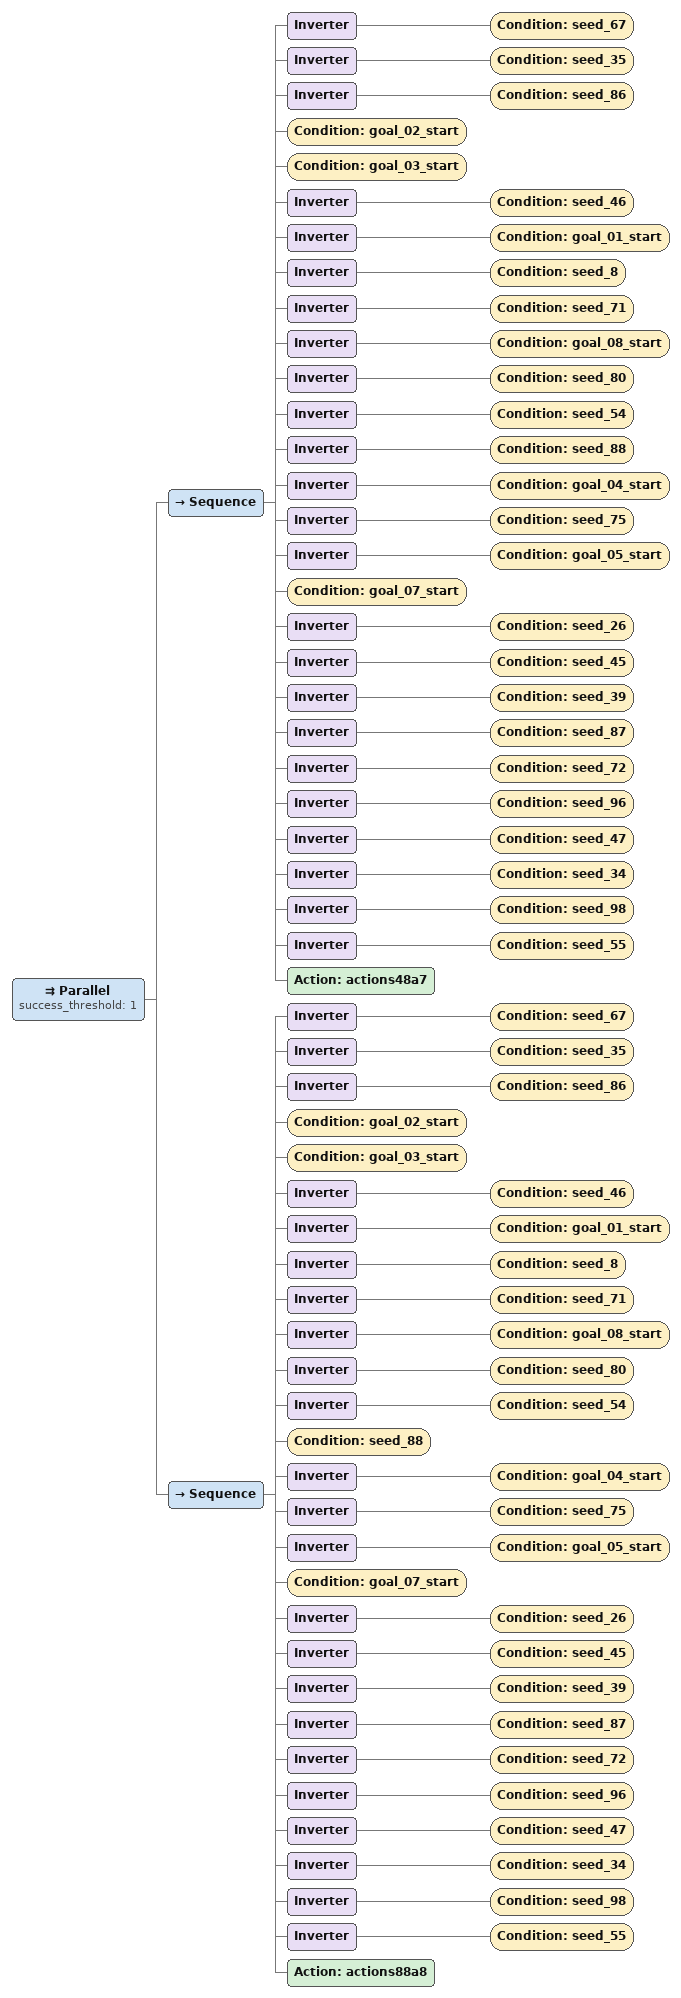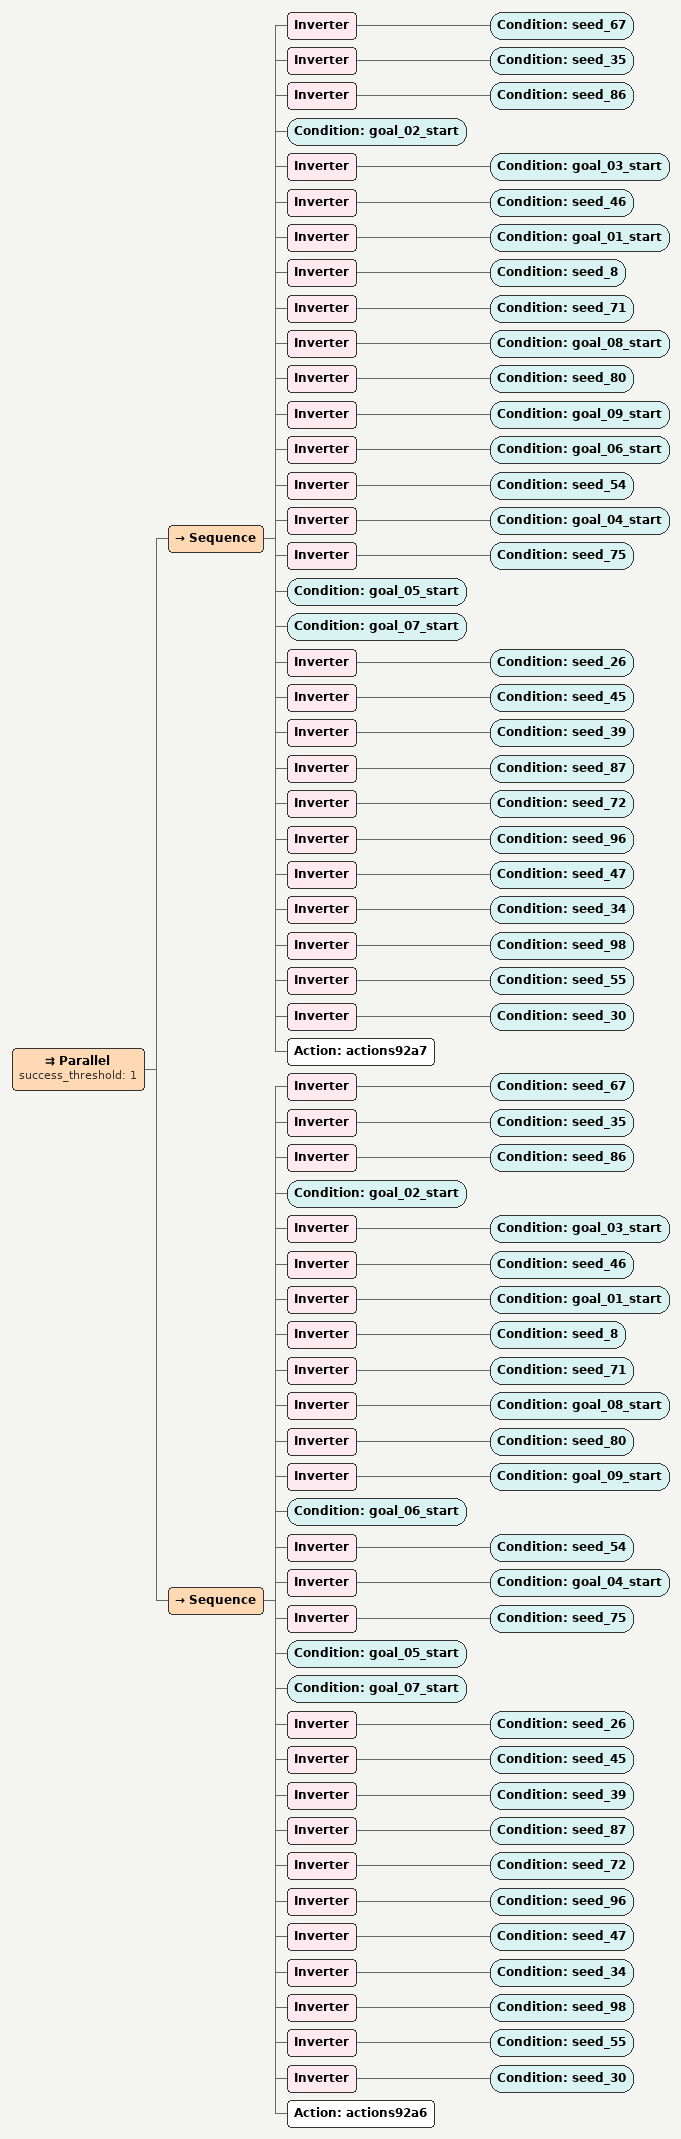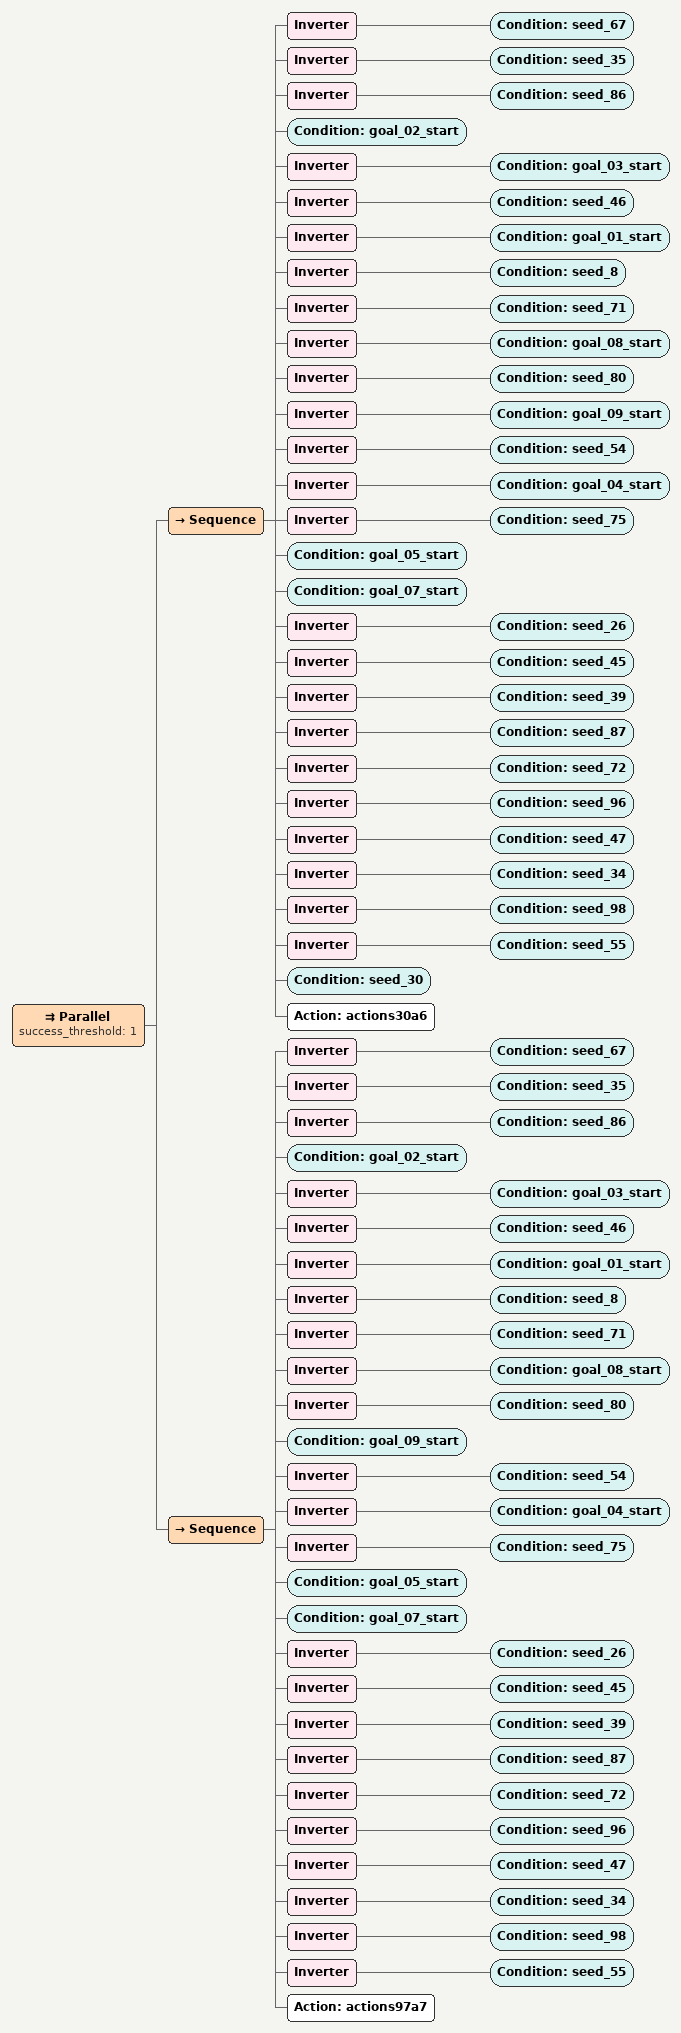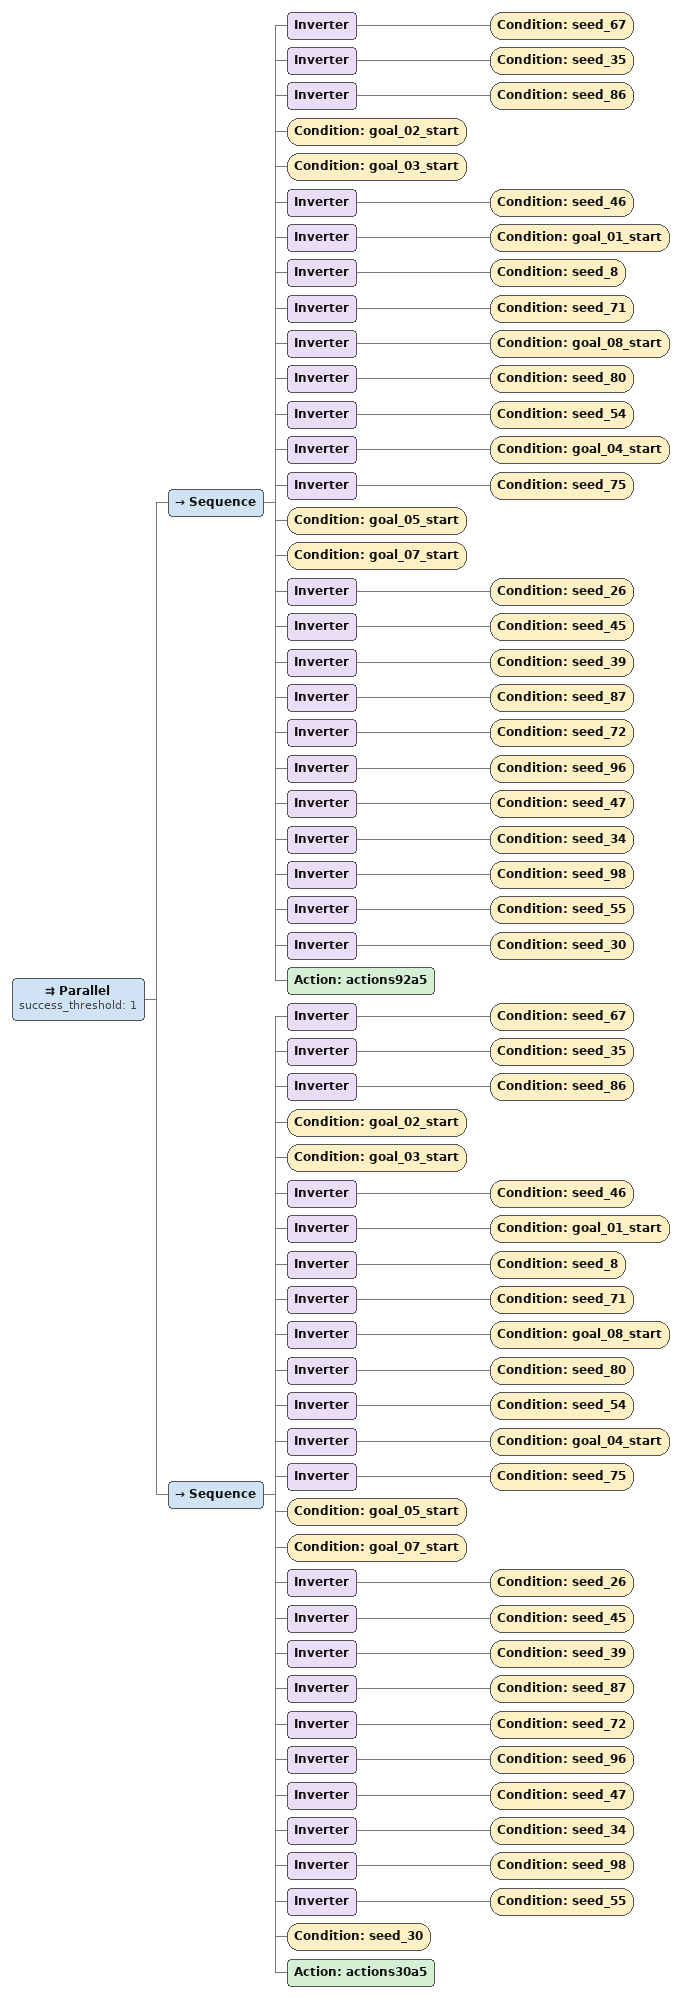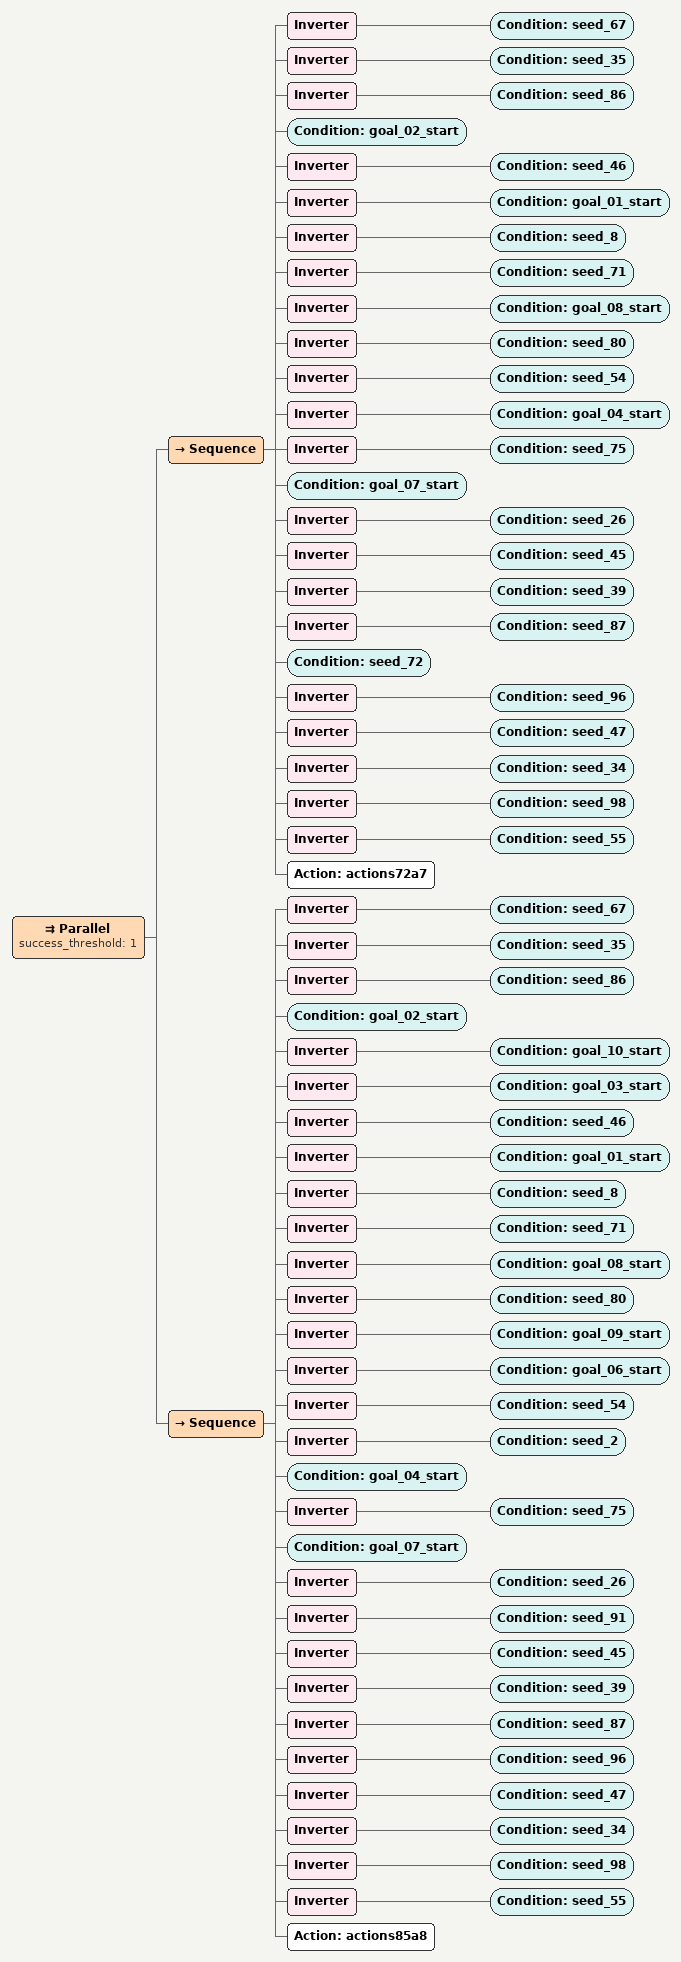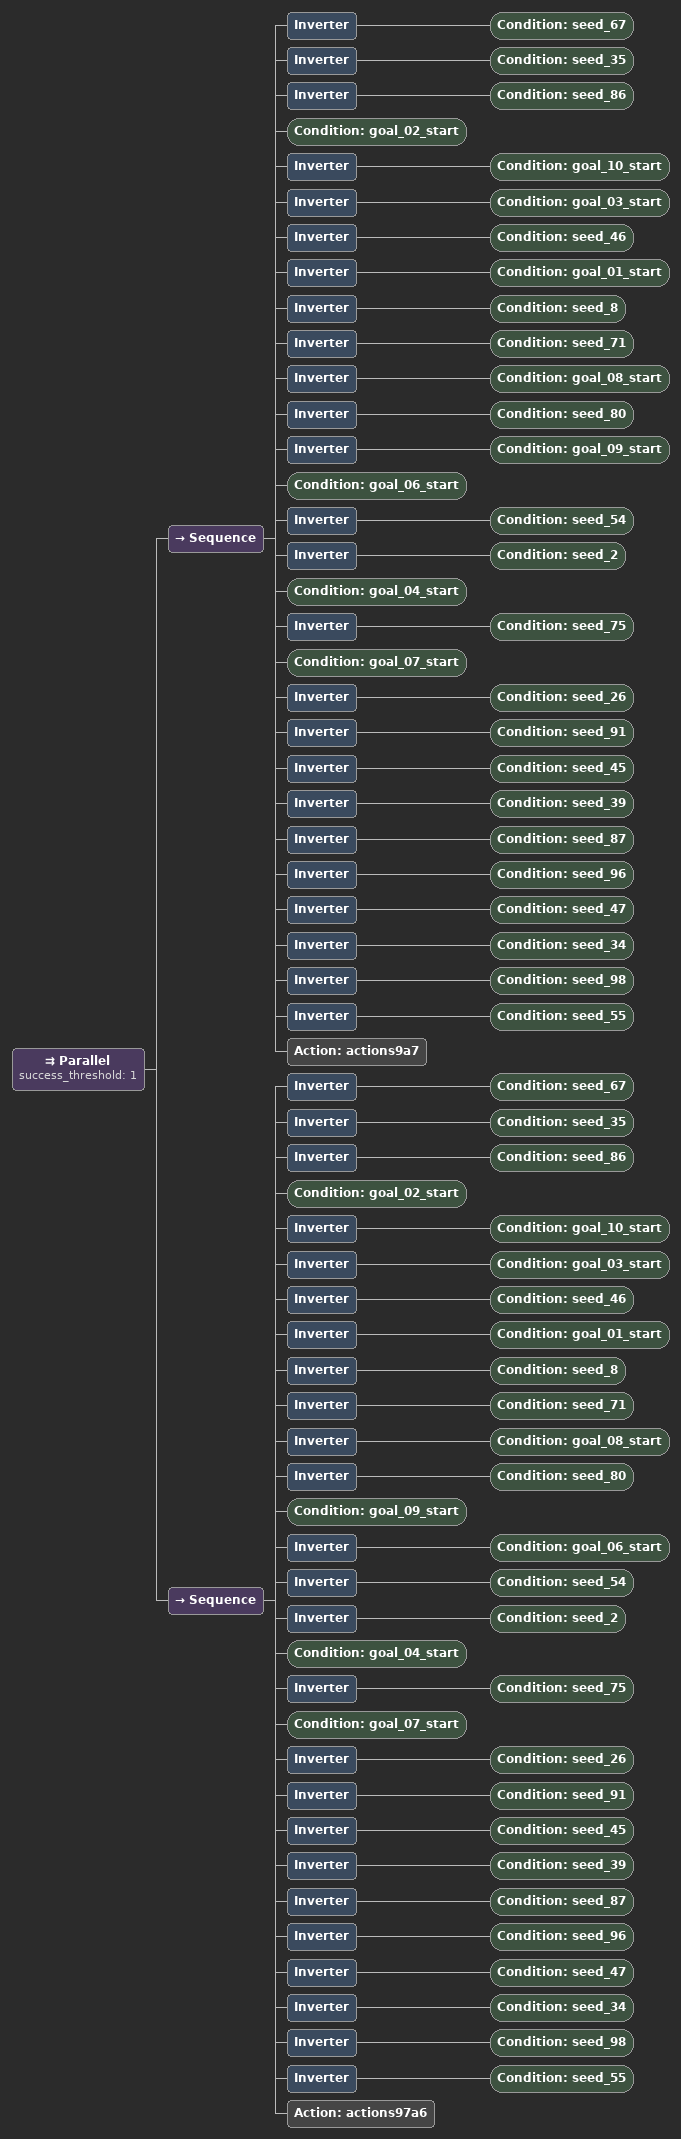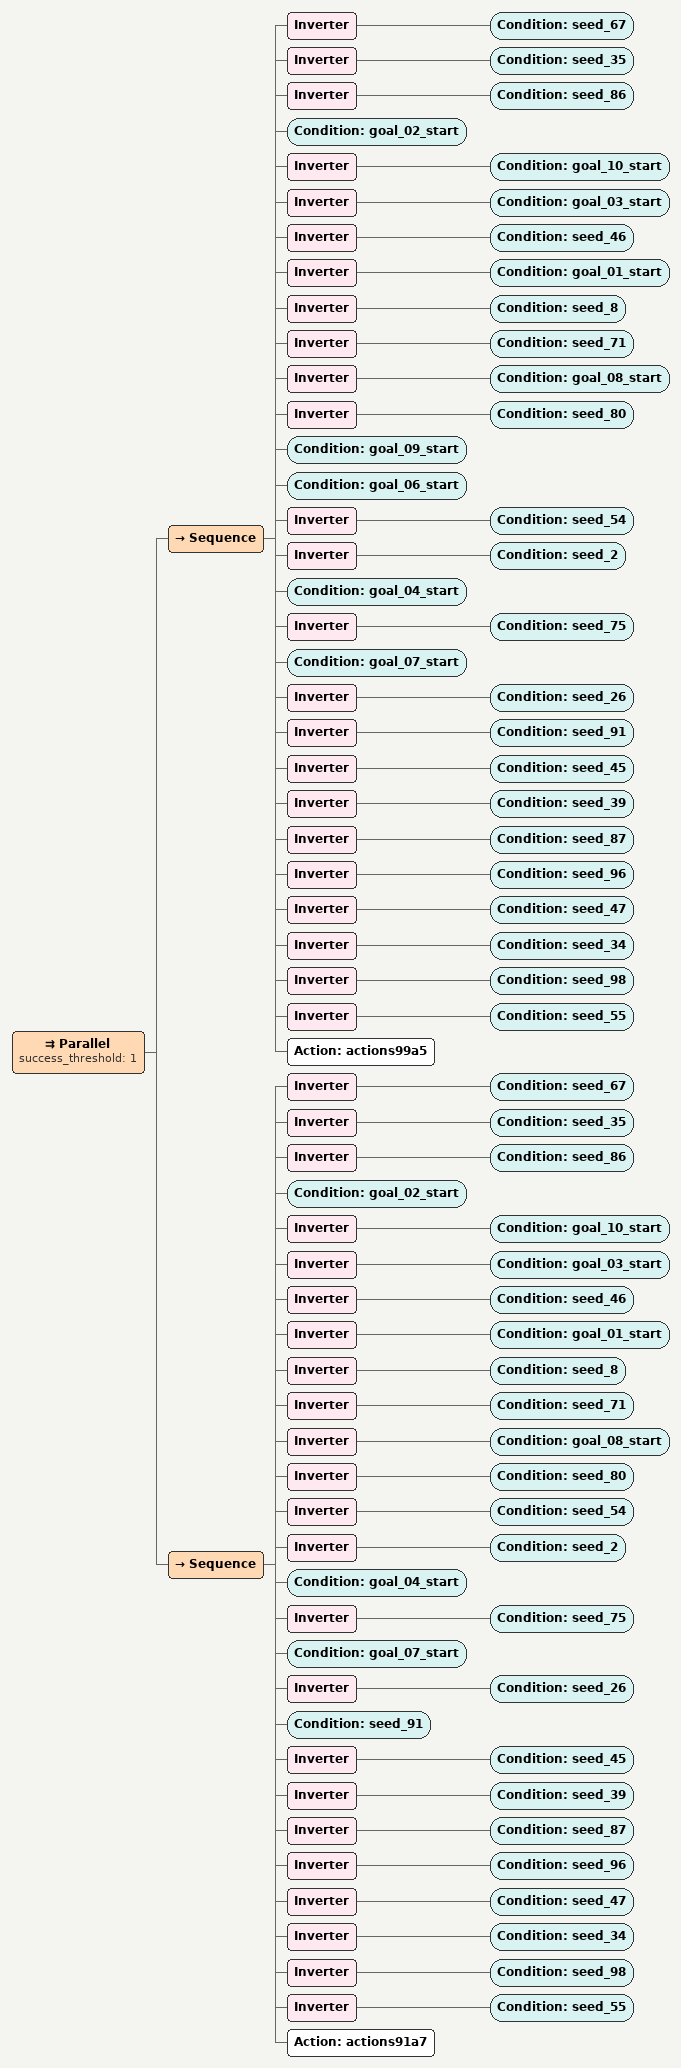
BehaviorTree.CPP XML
<Parallel success_threshold="1">
  <Sequence>
    <Inverter>
      <Condition ID="seed_67"/>
    </Inverter>
    <Inverter>
      <Condition ID="seed_35"/>
    </Inverter>
    <Inverter>
      <Condition ID="seed_86"/>
    </Inverter>
    <Condition ID="goal_02_start"/>
    <Condition ID="goal_03_start"/>
    <Inverter>
      <Condition ID="seed_46"/>
    </Inverter>
    <Inverter>
      <Condition ID="goal_01_start"/>
    </Inverter>
    <Inverter>
      <Condition ID="seed_8"/>
    </Inverter>
    <Inverter>
      <Condition ID="seed_71"/>
    </Inverter>
    <Inverter>
      <Condition ID="goal_08_start"/>
    </Inverter>
    <Inverter>
      <Condition ID="seed_80"/>
    </Inverter>
    <Inverter>
      <Condition ID="seed_54"/>
    </Inverter>
    <Inverter>
      <Condition ID="seed_88"/>
    </Inverter>
    <Inverter>
      <Condition ID="goal_04_start"/>
    </Inverter>
    <Inverter>
      <Condition ID="seed_75"/>
    </Inverter>
    <Inverter>
      <Condition ID="goal_05_start"/>
    </Inverter>
    <Condition ID="goal_07_start"/>
    <Inverter>
      <Condition ID="seed_26"/>
    </Inverter>
    <Inverter>
      <Condition ID="seed_45"/>
    </Inverter>
    <Inverter>
      <Condition ID="seed_39"/>
    </Inverter>
    <Inverter>
      <Condition ID="seed_87"/>
    </Inverter>
    <Inverter>
      <Condition ID="seed_72"/>
    </Inverter>
    <Inverter>
      <Condition ID="seed_96"/>
    </Inverter>
    <Inverter>
      <Condition ID="seed_47"/>
    </Inverter>
    <Inverter>
      <Condition ID="seed_34"/>
    </Inverter>
    <Inverter>
      <Condition ID="seed_98"/>
    </Inverter>
    <Inverter>
      <Condition ID="seed_55"/>
    </Inverter>
    <Action ID="actions48a7"/>
  </Sequence>
  <Sequence>
    <Inverter>
      <Condition ID="seed_67"/>
    </Inverter>
    <Inverter>
      <Condition ID="seed_35"/>
    </Inverter>
    <Inverter>
      <Condition ID="seed_86"/>
    </Inverter>
    <Condition ID="goal_02_start"/>
    <Condition ID="goal_03_start"/>
    <Inverter>
      <Condition ID="seed_46"/>
    </Inverter>
    <Inverter>
      <Condition ID="goal_01_start"/>
    </Inverter>
    <Inverter>
      <Condition ID="seed_8"/>
    </Inverter>
    <Inverter>
      <Condition ID="seed_71"/>
    </Inverter>
    <Inverter>
      <Condition ID="goal_08_start"/>
    </Inverter>
    <Inverter>
      <Condition ID="seed_80"/>
    </Inverter>
    <Inverter>
      <Condition ID="seed_54"/>
    </Inverter>
    <Condition ID="seed_88"/>
    <Inverter>
      <Condition ID="goal_04_start"/>
    </Inverter>
    <Inverter>
      <Condition ID="seed_75"/>
    </Inverter>
    <Inverter>
      <Condition ID="goal_05_start"/>
    </Inverter>
    <Condition ID="goal_07_start"/>
    <Inverter>
      <Condition ID="seed_26"/>
    </Inverter>
    <Inverter>
      <Condition ID="seed_45"/>
    </Inverter>
    <Inverter>
      <Condition ID="seed_39"/>
    </Inverter>
    <Inverter>
      <Condition ID="seed_87"/>
    </Inverter>
    <Inverter>
      <Condition ID="seed_72"/>
    </Inverter>
    <Inverter>
      <Condition ID="seed_96"/>
    </Inverter>
    <Inverter>
      <Condition ID="seed_47"/>
    </Inverter>
    <Inverter>
      <Condition ID="seed_34"/>
    </Inverter>
    <Inverter>
      <Condition ID="seed_98"/>
    </Inverter>
    <Inverter>
      <Condition ID="seed_55"/>
    </Inverter>
    <Action ID="actions88a8"/>
  </Sequence>
</Parallel>

<Parallel success_threshold="1">
  <Sequence>
    <Inverter>
      <Condition ID="seed_67"/>
    </Inverter>
    <Inverter>
      <Condition ID="seed_35"/>
    </Inverter>
    <Inverter>
      <Condition ID="seed_86"/>
    </Inverter>
    <Condition ID="goal_02_start"/>
    <Inverter>
      <Condition ID="goal_03_start"/>
    </Inverter>
    <Inverter>
      <Condition ID="seed_46"/>
    </Inverter>
    <Inverter>
      <Condition ID="goal_01_start"/>
    </Inverter>
    <Inverter>
      <Condition ID="seed_8"/>
    </Inverter>
    <Inverter>
      <Condition ID="seed_71"/>
    </Inverter>
    <Inverter>
      <Condition ID="goal_08_start"/>
    </Inverter>
    <Inverter>
      <Condition ID="seed_80"/>
    </Inverter>
    <Inverter>
      <Condition ID="goal_09_start"/>
    </Inverter>
    <Inverter>
      <Condition ID="goal_06_start"/>
    </Inverter>
    <Inverter>
      <Condition ID="seed_54"/>
    </Inverter>
    <Inverter>
      <Condition ID="goal_04_start"/>
    </Inverter>
    <Inverter>
      <Condition ID="seed_75"/>
    </Inverter>
    <Condition ID="goal_05_start"/>
    <Condition ID="goal_07_start"/>
    <Inverter>
      <Condition ID="seed_26"/>
    </Inverter>
    <Inverter>
      <Condition ID="seed_45"/>
    </Inverter>
    <Inverter>
      <Condition ID="seed_39"/>
    </Inverter>
    <Inverter>
      <Condition ID="seed_87"/>
    </Inverter>
    <Inverter>
      <Condition ID="seed_72"/>
    </Inverter>
    <Inverter>
      <Condition ID="seed_96"/>
    </Inverter>
    <Inverter>
      <Condition ID="seed_47"/>
    </Inverter>
    <Inverter>
      <Condition ID="seed_34"/>
    </Inverter>
    <Inverter>
      <Condition ID="seed_98"/>
    </Inverter>
    <Inverter>
      <Condition ID="seed_55"/>
    </Inverter>
    <Inverter>
      <Condition ID="seed_30"/>
    </Inverter>
    <Action ID="actions92a7"/>
  </Sequence>
  <Sequence>
    <Inverter>
      <Condition ID="seed_67"/>
    </Inverter>
    <Inverter>
      <Condition ID="seed_35"/>
    </Inverter>
    <Inverter>
      <Condition ID="seed_86"/>
    </Inverter>
    <Condition ID="goal_02_start"/>
    <Inverter>
      <Condition ID="goal_03_start"/>
    </Inverter>
    <Inverter>
      <Condition ID="seed_46"/>
    </Inverter>
    <Inverter>
      <Condition ID="goal_01_start"/>
    </Inverter>
    <Inverter>
      <Condition ID="seed_8"/>
    </Inverter>
    <Inverter>
      <Condition ID="seed_71"/>
    </Inverter>
    <Inverter>
      <Condition ID="goal_08_start"/>
    </Inverter>
    <Inverter>
      <Condition ID="seed_80"/>
    </Inverter>
    <Inverter>
      <Condition ID="goal_09_start"/>
    </Inverter>
    <Condition ID="goal_06_start"/>
    <Inverter>
      <Condition ID="seed_54"/>
    </Inverter>
    <Inverter>
      <Condition ID="goal_04_start"/>
    </Inverter>
    <Inverter>
      <Condition ID="seed_75"/>
    </Inverter>
    <Condition ID="goal_05_start"/>
    <Condition ID="goal_07_start"/>
    <Inverter>
      <Condition ID="seed_26"/>
    </Inverter>
    <Inverter>
      <Condition ID="seed_45"/>
    </Inverter>
    <Inverter>
      <Condition ID="seed_39"/>
    </Inverter>
    <Inverter>
      <Condition ID="seed_87"/>
    </Inverter>
    <Inverter>
      <Condition ID="seed_72"/>
    </Inverter>
    <Inverter>
      <Condition ID="seed_96"/>
    </Inverter>
    <Inverter>
      <Condition ID="seed_47"/>
    </Inverter>
    <Inverter>
      <Condition ID="seed_34"/>
    </Inverter>
    <Inverter>
      <Condition ID="seed_98"/>
    </Inverter>
    <Inverter>
      <Condition ID="seed_55"/>
    </Inverter>
    <Inverter>
      <Condition ID="seed_30"/>
    </Inverter>
    <Action ID="actions92a6"/>
  </Sequence>
</Parallel>

<Parallel success_threshold="1">
  <Sequence>
    <Inverter>
      <Condition ID="seed_67"/>
    </Inverter>
    <Inverter>
      <Condition ID="seed_35"/>
    </Inverter>
    <Inverter>
      <Condition ID="seed_86"/>
    </Inverter>
    <Condition ID="goal_02_start"/>
    <Inverter>
      <Condition ID="goal_03_start"/>
    </Inverter>
    <Inverter>
      <Condition ID="seed_46"/>
    </Inverter>
    <Inverter>
      <Condition ID="goal_01_start"/>
    </Inverter>
    <Inverter>
      <Condition ID="seed_8"/>
    </Inverter>
    <Inverter>
      <Condition ID="seed_71"/>
    </Inverter>
    <Inverter>
      <Condition ID="goal_08_start"/>
    </Inverter>
    <Inverter>
      <Condition ID="seed_80"/>
    </Inverter>
    <Inverter>
      <Condition ID="goal_09_start"/>
    </Inverter>
    <Inverter>
      <Condition ID="seed_54"/>
    </Inverter>
    <Inverter>
      <Condition ID="goal_04_start"/>
    </Inverter>
    <Inverter>
      <Condition ID="seed_75"/>
    </Inverter>
    <Condition ID="goal_05_start"/>
    <Condition ID="goal_07_start"/>
    <Inverter>
      <Condition ID="seed_26"/>
    </Inverter>
    <Inverter>
      <Condition ID="seed_45"/>
    </Inverter>
    <Inverter>
      <Condition ID="seed_39"/>
    </Inverter>
    <Inverter>
      <Condition ID="seed_87"/>
    </Inverter>
    <Inverter>
      <Condition ID="seed_72"/>
    </Inverter>
    <Inverter>
      <Condition ID="seed_96"/>
    </Inverter>
    <Inverter>
      <Condition ID="seed_47"/>
    </Inverter>
    <Inverter>
      <Condition ID="seed_34"/>
    </Inverter>
    <Inverter>
      <Condition ID="seed_98"/>
    </Inverter>
    <Inverter>
      <Condition ID="seed_55"/>
    </Inverter>
    <Condition ID="seed_30"/>
    <Action ID="actions30a6"/>
  </Sequence>
  <Sequence>
    <Inverter>
      <Condition ID="seed_67"/>
    </Inverter>
    <Inverter>
      <Condition ID="seed_35"/>
    </Inverter>
    <Inverter>
      <Condition ID="seed_86"/>
    </Inverter>
    <Condition ID="goal_02_start"/>
    <Inverter>
      <Condition ID="goal_03_start"/>
    </Inverter>
    <Inverter>
      <Condition ID="seed_46"/>
    </Inverter>
    <Inverter>
      <Condition ID="goal_01_start"/>
    </Inverter>
    <Inverter>
      <Condition ID="seed_8"/>
    </Inverter>
    <Inverter>
      <Condition ID="seed_71"/>
    </Inverter>
    <Inverter>
      <Condition ID="goal_08_start"/>
    </Inverter>
    <Inverter>
      <Condition ID="seed_80"/>
    </Inverter>
    <Condition ID="goal_09_start"/>
    <Inverter>
      <Condition ID="seed_54"/>
    </Inverter>
    <Inverter>
      <Condition ID="goal_04_start"/>
    </Inverter>
    <Inverter>
      <Condition ID="seed_75"/>
    </Inverter>
    <Condition ID="goal_05_start"/>
    <Condition ID="goal_07_start"/>
    <Inverter>
      <Condition ID="seed_26"/>
    </Inverter>
    <Inverter>
      <Condition ID="seed_45"/>
    </Inverter>
    <Inverter>
      <Condition ID="seed_39"/>
    </Inverter>
    <Inverter>
      <Condition ID="seed_87"/>
    </Inverter>
    <Inverter>
      <Condition ID="seed_72"/>
    </Inverter>
    <Inverter>
      <Condition ID="seed_96"/>
    </Inverter>
    <Inverter>
      <Condition ID="seed_47"/>
    </Inverter>
    <Inverter>
      <Condition ID="seed_34"/>
    </Inverter>
    <Inverter>
      <Condition ID="seed_98"/>
    </Inverter>
    <Inverter>
      <Condition ID="seed_55"/>
    </Inverter>
    <Action ID="actions97a7"/>
  </Sequence>
</Parallel>

<Parallel success_threshold="1">
  <Sequence>
    <Inverter>
      <Condition ID="seed_67"/>
    </Inverter>
    <Inverter>
      <Condition ID="seed_35"/>
    </Inverter>
    <Inverter>
      <Condition ID="seed_86"/>
    </Inverter>
    <Condition ID="goal_02_start"/>
    <Condition ID="goal_03_start"/>
    <Inverter>
      <Condition ID="seed_46"/>
    </Inverter>
    <Inverter>
      <Condition ID="goal_01_start"/>
    </Inverter>
    <Inverter>
      <Condition ID="seed_8"/>
    </Inverter>
    <Inverter>
      <Condition ID="seed_71"/>
    </Inverter>
    <Inverter>
      <Condition ID="goal_08_start"/>
    </Inverter>
    <Inverter>
      <Condition ID="seed_80"/>
    </Inverter>
    <Inverter>
      <Condition ID="seed_54"/>
    </Inverter>
    <Inverter>
      <Condition ID="goal_04_start"/>
    </Inverter>
    <Inverter>
      <Condition ID="seed_75"/>
    </Inverter>
    <Condition ID="goal_05_start"/>
    <Condition ID="goal_07_start"/>
    <Inverter>
      <Condition ID="seed_26"/>
    </Inverter>
    <Inverter>
      <Condition ID="seed_45"/>
    </Inverter>
    <Inverter>
      <Condition ID="seed_39"/>
    </Inverter>
    <Inverter>
      <Condition ID="seed_87"/>
    </Inverter>
    <Inverter>
      <Condition ID="seed_72"/>
    </Inverter>
    <Inverter>
      <Condition ID="seed_96"/>
    </Inverter>
    <Inverter>
      <Condition ID="seed_47"/>
    </Inverter>
    <Inverter>
      <Condition ID="seed_34"/>
    </Inverter>
    <Inverter>
      <Condition ID="seed_98"/>
    </Inverter>
    <Inverter>
      <Condition ID="seed_55"/>
    </Inverter>
    <Inverter>
      <Condition ID="seed_30"/>
    </Inverter>
    <Action ID="actions92a5"/>
  </Sequence>
  <Sequence>
    <Inverter>
      <Condition ID="seed_67"/>
    </Inverter>
    <Inverter>
      <Condition ID="seed_35"/>
    </Inverter>
    <Inverter>
      <Condition ID="seed_86"/>
    </Inverter>
    <Condition ID="goal_02_start"/>
    <Condition ID="goal_03_start"/>
    <Inverter>
      <Condition ID="seed_46"/>
    </Inverter>
    <Inverter>
      <Condition ID="goal_01_start"/>
    </Inverter>
    <Inverter>
      <Condition ID="seed_8"/>
    </Inverter>
    <Inverter>
      <Condition ID="seed_71"/>
    </Inverter>
    <Inverter>
      <Condition ID="goal_08_start"/>
    </Inverter>
    <Inverter>
      <Condition ID="seed_80"/>
    </Inverter>
    <Inverter>
      <Condition ID="seed_54"/>
    </Inverter>
    <Inverter>
      <Condition ID="goal_04_start"/>
    </Inverter>
    <Inverter>
      <Condition ID="seed_75"/>
    </Inverter>
    <Condition ID="goal_05_start"/>
    <Condition ID="goal_07_start"/>
    <Inverter>
      <Condition ID="seed_26"/>
    </Inverter>
    <Inverter>
      <Condition ID="seed_45"/>
    </Inverter>
    <Inverter>
      <Condition ID="seed_39"/>
    </Inverter>
    <Inverter>
      <Condition ID="seed_87"/>
    </Inverter>
    <Inverter>
      <Condition ID="seed_72"/>
    </Inverter>
    <Inverter>
      <Condition ID="seed_96"/>
    </Inverter>
    <Inverter>
      <Condition ID="seed_47"/>
    </Inverter>
    <Inverter>
      <Condition ID="seed_34"/>
    </Inverter>
    <Inverter>
      <Condition ID="seed_98"/>
    </Inverter>
    <Inverter>
      <Condition ID="seed_55"/>
    </Inverter>
    <Condition ID="seed_30"/>
    <Action ID="actions30a5"/>
  </Sequence>
</Parallel>

<Parallel success_threshold="1">
  <Sequence>
    <Inverter>
      <Condition ID="seed_67"/>
    </Inverter>
    <Inverter>
      <Condition ID="seed_35"/>
    </Inverter>
    <Inverter>
      <Condition ID="seed_86"/>
    </Inverter>
    <Condition ID="goal_02_start"/>
    <Inverter>
      <Condition ID="seed_46"/>
    </Inverter>
    <Inverter>
      <Condition ID="goal_01_start"/>
    </Inverter>
    <Inverter>
      <Condition ID="seed_8"/>
    </Inverter>
    <Inverter>
      <Condition ID="seed_71"/>
    </Inverter>
    <Inverter>
      <Condition ID="goal_08_start"/>
    </Inverter>
    <Inverter>
      <Condition ID="seed_80"/>
    </Inverter>
    <Inverter>
      <Condition ID="seed_54"/>
    </Inverter>
    <Inverter>
      <Condition ID="goal_04_start"/>
    </Inverter>
    <Inverter>
      <Condition ID="seed_75"/>
    </Inverter>
    <Condition ID="goal_07_start"/>
    <Inverter>
      <Condition ID="seed_26"/>
    </Inverter>
    <Inverter>
      <Condition ID="seed_45"/>
    </Inverter>
    <Inverter>
      <Condition ID="seed_39"/>
    </Inverter>
    <Inverter>
      <Condition ID="seed_87"/>
    </Inverter>
    <Condition ID="seed_72"/>
    <Inverter>
      <Condition ID="seed_96"/>
    </Inverter>
    <Inverter>
      <Condition ID="seed_47"/>
    </Inverter>
    <Inverter>
      <Condition ID="seed_34"/>
    </Inverter>
    <Inverter>
      <Condition ID="seed_98"/>
    </Inverter>
    <Inverter>
      <Condition ID="seed_55"/>
    </Inverter>
    <Action ID="actions72a7"/>
  </Sequence>
  <Sequence>
    <Inverter>
      <Condition ID="seed_67"/>
    </Inverter>
    <Inverter>
      <Condition ID="seed_35"/>
    </Inverter>
    <Inverter>
      <Condition ID="seed_86"/>
    </Inverter>
    <Condition ID="goal_02_start"/>
    <Inverter>
      <Condition ID="goal_10_start"/>
    </Inverter>
    <Inverter>
      <Condition ID="goal_03_start"/>
    </Inverter>
    <Inverter>
      <Condition ID="seed_46"/>
    </Inverter>
    <Inverter>
      <Condition ID="goal_01_start"/>
    </Inverter>
    <Inverter>
      <Condition ID="seed_8"/>
    </Inverter>
    <Inverter>
      <Condition ID="seed_71"/>
    </Inverter>
    <Inverter>
      <Condition ID="goal_08_start"/>
    </Inverter>
    <Inverter>
      <Condition ID="seed_80"/>
    </Inverter>
    <Inverter>
      <Condition ID="goal_09_start"/>
    </Inverter>
    <Inverter>
      <Condition ID="goal_06_start"/>
    </Inverter>
    <Inverter>
      <Condition ID="seed_54"/>
    </Inverter>
    <Inverter>
      <Condition ID="seed_2"/>
    </Inverter>
    <Condition ID="goal_04_start"/>
    <Inverter>
      <Condition ID="seed_75"/>
    </Inverter>
    <Condition ID="goal_07_start"/>
    <Inverter>
      <Condition ID="seed_26"/>
    </Inverter>
    <Inverter>
      <Condition ID="seed_91"/>
    </Inverter>
    <Inverter>
      <Condition ID="seed_45"/>
    </Inverter>
    <Inverter>
      <Condition ID="seed_39"/>
    </Inverter>
    <Inverter>
      <Condition ID="seed_87"/>
    </Inverter>
    <Inverter>
      <Condition ID="seed_96"/>
    </Inverter>
    <Inverter>
      <Condition ID="seed_47"/>
    </Inverter>
    <Inverter>
      <Condition ID="seed_34"/>
    </Inverter>
    <Inverter>
      <Condition ID="seed_98"/>
    </Inverter>
    <Inverter>
      <Condition ID="seed_55"/>
    </Inverter>
    <Action ID="actions85a8"/>
  </Sequence>
</Parallel>

<Parallel success_threshold="1">
  <Sequence>
    <Inverter>
      <Condition ID="seed_67"/>
    </Inverter>
    <Inverter>
      <Condition ID="seed_35"/>
    </Inverter>
    <Inverter>
      <Condition ID="seed_86"/>
    </Inverter>
    <Condition ID="goal_02_start"/>
    <Inverter>
      <Condition ID="goal_10_start"/>
    </Inverter>
    <Inverter>
      <Condition ID="goal_03_start"/>
    </Inverter>
    <Inverter>
      <Condition ID="seed_46"/>
    </Inverter>
    <Inverter>
      <Condition ID="goal_01_start"/>
    </Inverter>
    <Inverter>
      <Condition ID="seed_8"/>
    </Inverter>
    <Inverter>
      <Condition ID="seed_71"/>
    </Inverter>
    <Inverter>
      <Condition ID="goal_08_start"/>
    </Inverter>
    <Inverter>
      <Condition ID="seed_80"/>
    </Inverter>
    <Inverter>
      <Condition ID="goal_09_start"/>
    </Inverter>
    <Condition ID="goal_06_start"/>
    <Inverter>
      <Condition ID="seed_54"/>
    </Inverter>
    <Inverter>
      <Condition ID="seed_2"/>
    </Inverter>
    <Condition ID="goal_04_start"/>
    <Inverter>
      <Condition ID="seed_75"/>
    </Inverter>
    <Condition ID="goal_07_start"/>
    <Inverter>
      <Condition ID="seed_26"/>
    </Inverter>
    <Inverter>
      <Condition ID="seed_91"/>
    </Inverter>
    <Inverter>
      <Condition ID="seed_45"/>
    </Inverter>
    <Inverter>
      <Condition ID="seed_39"/>
    </Inverter>
    <Inverter>
      <Condition ID="seed_87"/>
    </Inverter>
    <Inverter>
      <Condition ID="seed_96"/>
    </Inverter>
    <Inverter>
      <Condition ID="seed_47"/>
    </Inverter>
    <Inverter>
      <Condition ID="seed_34"/>
    </Inverter>
    <Inverter>
      <Condition ID="seed_98"/>
    </Inverter>
    <Inverter>
      <Condition ID="seed_55"/>
    </Inverter>
    <Action ID="actions9a7"/>
  </Sequence>
  <Sequence>
    <Inverter>
      <Condition ID="seed_67"/>
    </Inverter>
    <Inverter>
      <Condition ID="seed_35"/>
    </Inverter>
    <Inverter>
      <Condition ID="seed_86"/>
    </Inverter>
    <Condition ID="goal_02_start"/>
    <Inverter>
      <Condition ID="goal_10_start"/>
    </Inverter>
    <Inverter>
      <Condition ID="goal_03_start"/>
    </Inverter>
    <Inverter>
      <Condition ID="seed_46"/>
    </Inverter>
    <Inverter>
      <Condition ID="goal_01_start"/>
    </Inverter>
    <Inverter>
      <Condition ID="seed_8"/>
    </Inverter>
    <Inverter>
      <Condition ID="seed_71"/>
    </Inverter>
    <Inverter>
      <Condition ID="goal_08_start"/>
    </Inverter>
    <Inverter>
      <Condition ID="seed_80"/>
    </Inverter>
    <Condition ID="goal_09_start"/>
    <Inverter>
      <Condition ID="goal_06_start"/>
    </Inverter>
    <Inverter>
      <Condition ID="seed_54"/>
    </Inverter>
    <Inverter>
      <Condition ID="seed_2"/>
    </Inverter>
    <Condition ID="goal_04_start"/>
    <Inverter>
      <Condition ID="seed_75"/>
    </Inverter>
    <Condition ID="goal_07_start"/>
    <Inverter>
      <Condition ID="seed_26"/>
    </Inverter>
    <Inverter>
      <Condition ID="seed_91"/>
    </Inverter>
    <Inverter>
      <Condition ID="seed_45"/>
    </Inverter>
    <Inverter>
      <Condition ID="seed_39"/>
    </Inverter>
    <Inverter>
      <Condition ID="seed_87"/>
    </Inverter>
    <Inverter>
      <Condition ID="seed_96"/>
    </Inverter>
    <Inverter>
      <Condition ID="seed_47"/>
    </Inverter>
    <Inverter>
      <Condition ID="seed_34"/>
    </Inverter>
    <Inverter>
      <Condition ID="seed_98"/>
    </Inverter>
    <Inverter>
      <Condition ID="seed_55"/>
    </Inverter>
    <Action ID="actions97a6"/>
  </Sequence>
</Parallel>

<Parallel success_threshold="1">
  <Sequence>
    <Inverter>
      <Condition ID="seed_67"/>
    </Inverter>
    <Inverter>
      <Condition ID="seed_35"/>
    </Inverter>
    <Inverter>
      <Condition ID="seed_86"/>
    </Inverter>
    <Condition ID="goal_02_start"/>
    <Inverter>
      <Condition ID="goal_10_start"/>
    </Inverter>
    <Inverter>
      <Condition ID="goal_03_start"/>
    </Inverter>
    <Inverter>
      <Condition ID="seed_46"/>
    </Inverter>
    <Inverter>
      <Condition ID="goal_01_start"/>
    </Inverter>
    <Inverter>
      <Condition ID="seed_8"/>
    </Inverter>
    <Inverter>
      <Condition ID="seed_71"/>
    </Inverter>
    <Inverter>
      <Condition ID="goal_08_start"/>
    </Inverter>
    <Inverter>
      <Condition ID="seed_80"/>
    </Inverter>
    <Condition ID="goal_09_start"/>
    <Condition ID="goal_06_start"/>
    <Inverter>
      <Condition ID="seed_54"/>
    </Inverter>
    <Inverter>
      <Condition ID="seed_2"/>
    </Inverter>
    <Condition ID="goal_04_start"/>
    <Inverter>
      <Condition ID="seed_75"/>
    </Inverter>
    <Condition ID="goal_07_start"/>
    <Inverter>
      <Condition ID="seed_26"/>
    </Inverter>
    <Inverter>
      <Condition ID="seed_91"/>
    </Inverter>
    <Inverter>
      <Condition ID="seed_45"/>
    </Inverter>
    <Inverter>
      <Condition ID="seed_39"/>
    </Inverter>
    <Inverter>
      <Condition ID="seed_87"/>
    </Inverter>
    <Inverter>
      <Condition ID="seed_96"/>
    </Inverter>
    <Inverter>
      <Condition ID="seed_47"/>
    </Inverter>
    <Inverter>
      <Condition ID="seed_34"/>
    </Inverter>
    <Inverter>
      <Condition ID="seed_98"/>
    </Inverter>
    <Inverter>
      <Condition ID="seed_55"/>
    </Inverter>
    <Action ID="actions99a5"/>
  </Sequence>
  <Sequence>
    <Inverter>
      <Condition ID="seed_67"/>
    </Inverter>
    <Inverter>
      <Condition ID="seed_35"/>
    </Inverter>
    <Inverter>
      <Condition ID="seed_86"/>
    </Inverter>
    <Condition ID="goal_02_start"/>
    <Inverter>
      <Condition ID="goal_10_start"/>
    </Inverter>
    <Inverter>
      <Condition ID="goal_03_start"/>
    </Inverter>
    <Inverter>
      <Condition ID="seed_46"/>
    </Inverter>
    <Inverter>
      <Condition ID="goal_01_start"/>
    </Inverter>
    <Inverter>
      <Condition ID="seed_8"/>
    </Inverter>
    <Inverter>
      <Condition ID="seed_71"/>
    </Inverter>
    <Inverter>
      <Condition ID="goal_08_start"/>
    </Inverter>
    <Inverter>
      <Condition ID="seed_80"/>
    </Inverter>
    <Inverter>
      <Condition ID="seed_54"/>
    </Inverter>
    <Inverter>
      <Condition ID="seed_2"/>
    </Inverter>
    <Condition ID="goal_04_start"/>
    <Inverter>
      <Condition ID="seed_75"/>
    </Inverter>
    <Condition ID="goal_07_start"/>
    <Inverter>
      <Condition ID="seed_26"/>
    </Inverter>
    <Condition ID="seed_91"/>
    <Inverter>
      <Condition ID="seed_45"/>
    </Inverter>
    <Inverter>
      <Condition ID="seed_39"/>
    </Inverter>
    <Inverter>
      <Condition ID="seed_87"/>
    </Inverter>
    <Inverter>
      <Condition ID="seed_96"/>
    </Inverter>
    <Inverter>
      <Condition ID="seed_47"/>
    </Inverter>
    <Inverter>
      <Condition ID="seed_34"/>
    </Inverter>
    <Inverter>
      <Condition ID="seed_98"/>
    </Inverter>
    <Inverter>
      <Condition ID="seed_55"/>
    </Inverter>
    <Action ID="actions91a7"/>
  </Sequence>
</Parallel>
